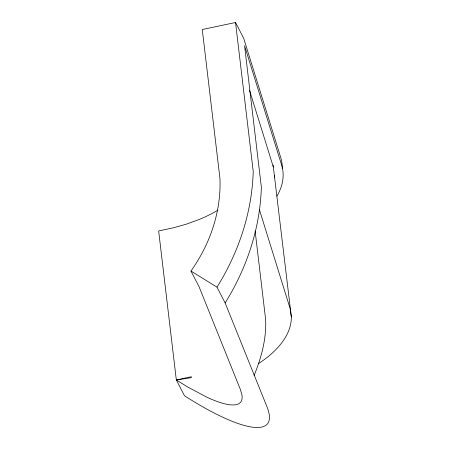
<?xml version="1.0" encoding="UTF-8"?>
<svg xmlns="http://www.w3.org/2000/svg" width="450" height="450" viewBox="0 0 450 450"><rect width="100%" height="100%" fill="white"/><g stroke="black" fill="none" stroke-linecap="round" stroke-linejoin="round"><path stroke-width="0.67" d="M254.081 375.48C261.343 357.699 266.591 338.709 265.607 319.337L255.116 230.906M282.246 168.486A141.767 69.519 -6.8 0 0 280.991 158.394L243.675 38.261L235.541 22.5L202.269 29.52L219.949 178.532A165.679 142.014 -27.3 0 1 190.963 271.046L216.99 287.156L225.129 302.918L267.289 407.571A141.767 33.373 38.9 0 1 184.466 395.736L176.333 379.974L191.368 376.751L191.323 377.646L176.333 379.974L158.653 230.963L173.689 227.745L186.294 224.173L198.169 219.893A107.263 52.599 -6.8 0 0 217.901 210.172M176.333 379.974L188.089 387.219L206.966 397.254A107.263 25.251 38.9 0 0 241.931 394.92L240.401 389.543L199.097 286.808L190.963 271.046M249.491 90.236L273.352 167.074L291.347 316.935A133.138 65.289 -6.8 0 1 258.412 363.679M259.436 209.745L290.149 308.632L291.347 316.935M273.111 165.043L273.352 167.074M235.541 22.5L253.221 171.512A256.455 219.825 -27.3 0 1 216.99 287.156M276.947 196.104A141.767 69.519 -6.8 0 0 281.874 165.847L244.558 45.709L261.354 187.273A256.455 219.825 -27.3 0 1 225.129 302.918M274.556 175.371A133.138 65.289 -6.8 0 1 274.523 177.294"/></g></svg>
